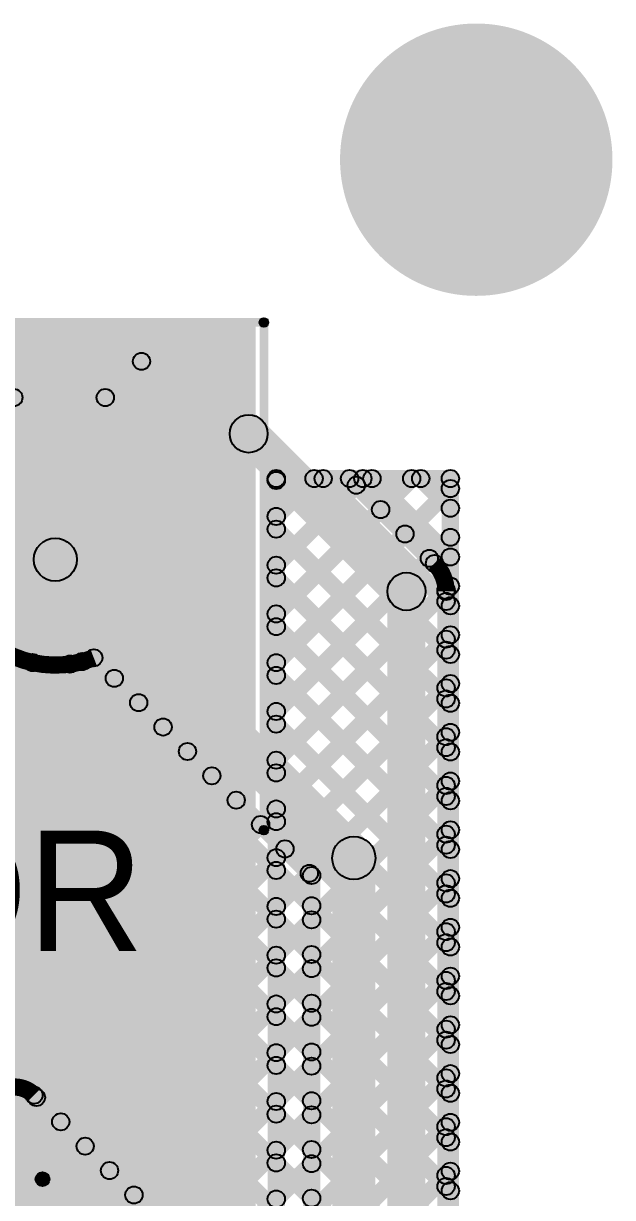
# Model space of a CAD drawing. Header units: millimetres. Extents: x -0.08 to 3.07, y -0.08 to 2.73.
# Drawn here: x 2.59 to 2.932, y 2.047 to 2.728 of the extents above; entities that cross this region are included whole.
import ezdxf

# ---------------------------------------------------------------- set-up
doc = ezdxf.new("R2010")
doc.units = ezdxf.units.MM
doc.header["$MEASUREMENT"] = 0
for name, color, linetype in [('BottomLayer', 5, 'Continuous'), ('BottomSolder', 6, 'Continuous'), ('PadHoleLayer', 156, 'Continuous'), ('TopLayer', 1, 'Continuous'), ('TopOverlay', 2, 'Continuous'), ('TopSolder', 216, 'Continuous')]:
    doc.layers.add(name, color=color, linetype=linetype)

# ---------------------------------------------------------------- blocks, each defined once
blk = doc.blocks.new('WJ301V_5_0_2P_7')
at = {"layer": 'BottomLayer'}
h = blk.add_hatch(color=5, dxfattribs=at)
edge = h.paths.add_edge_path()
edge.add_arc((-0.19685, 0), 0.04921, 0, 360)
h = blk.add_hatch(color=5, dxfattribs=at)
edge = h.paths.add_edge_path()
edge.add_arc((0, 0), 0.04921, 0, 360)
at = {"layer": 'BottomSolder'}
h = blk.add_hatch(color=6, dxfattribs=at)
edge = h.paths.add_edge_path()
edge.add_arc((-0.19685, 0), 0.05321, 0, 360)
h = blk.add_hatch(color=6, dxfattribs=at)
edge = h.paths.add_edge_path()
edge.add_arc((0, 0), 0.05321, 0, 360)
at = {"layer": 'PadHoleLayer'}
h = blk.add_hatch(color=156, dxfattribs=at)
edge = h.paths.add_edge_path()
edge.add_arc((-0.19685, 0), 0.02559, 0, 360)
h = blk.add_hatch(color=156, dxfattribs=at)
edge = h.paths.add_edge_path()
edge.add_arc((0, 0), 0.02559, 0, 360)
at = {"layer": 'TopLayer'}
h = blk.add_hatch(color=1, dxfattribs=at)
edge = h.paths.add_edge_path()
edge.add_arc((-0.19685, 0), 0.04921, 0, 360)
h = blk.add_hatch(color=1, dxfattribs=at)
edge = h.paths.add_edge_path()
edge.add_arc((0, 0), 0.04921, 0, 360)
at = {"layer": 'TopOverlay'}
h = blk.add_hatch(color=2, dxfattribs=at)
edge = h.paths.add_edge_path()
edge.add_arc((-0.31789, 0.157), 0.0025, 0, 360)
h = blk.add_hatch(color=2, dxfattribs=at)
edge = h.paths.add_edge_path()
edge.add_arc((-0.31789, 0.157), 0.0025, 0, 360)
for points in [[(-0.32039, 0.157), (-0.31539, 0.157), (-0.31539, -0.13762), (-0.32039, -0.13762)], [(0.09843, 0.1595), (0.09843, 0.1545), (-0.31789, 0.1545), (-0.31789, 0.1595)], [(0.09593, 0.157), (0.10093, 0.157), (0.10093, -0.13762), (0.09593, -0.13762)], [(-0.22939, -0.09046), (-0.22231, -0.09754), (-0.24331, -0.11854), (-0.25039, -0.11146)], [(-0.17285, -0.089), (-0.17285, -0.099), (-0.22585, -0.099), (-0.22585, -0.089)], [(-0.14831, -0.11146), (-0.15539, -0.11854), (-0.17639, -0.09754), (-0.16931, -0.09046)], [(-0.03254, -0.09046), (-0.02546, -0.09754), (-0.04646, -0.11854), (-0.05354, -0.11146)], [(0.024, -0.089), (0.024, -0.099), (-0.029, -0.099), (-0.029, -0.089)], [(0.04854, -0.11146), (0.04146, -0.11854), (0.02046, -0.09754), (0.02754, -0.09046)], [(0.09843, -0.13512), (0.09843, -0.14012), (-0.31789, -0.14012), (-0.31789, -0.13512)]]:
    blk.add_hatch(color=2, dxfattribs=at).paths.add_polyline_path(points)
h = blk.add_hatch(color=2, dxfattribs=at)
edge = h.paths.add_edge_path()
edge.add_arc((0.09843, 0.157), 0.0025, 0, 360)
h = blk.add_hatch(color=2, dxfattribs=at)
edge = h.paths.add_edge_path()
edge.add_arc((0.09843, 0.157), 0.0025, 0, 360)
h = blk.add_hatch(color=2, dxfattribs=at)
edge = h.paths.add_edge_path()
edge.add_arc((-0.22585, -0.094), 0.005, 0, 360)
h = blk.add_hatch(color=2, dxfattribs=at)
edge = h.paths.add_edge_path()
edge.add_arc((-0.22585, -0.094), 0.005, 0, 360)
h = blk.add_hatch(color=2, dxfattribs=at)
edge = h.paths.add_edge_path()
edge.add_arc((-0.17285, -0.094), 0.005, 0, 360)
h = blk.add_hatch(color=2, dxfattribs=at)
edge = h.paths.add_edge_path()
edge.add_arc((-0.17285, -0.094), 0.005, 0, 360)
h = blk.add_hatch(color=2, dxfattribs=at)
edge = h.paths.add_edge_path()
edge.add_arc((-0.029, -0.094), 0.005, 0, 360)
h = blk.add_hatch(color=2, dxfattribs=at)
edge = h.paths.add_edge_path()
edge.add_arc((-0.029, -0.094), 0.005, 0, 360)
h = blk.add_hatch(color=2, dxfattribs=at)
edge = h.paths.add_edge_path()
edge.add_arc((0.024, -0.094), 0.005, 0, 360)
h = blk.add_hatch(color=2, dxfattribs=at)
edge = h.paths.add_edge_path()
edge.add_arc((0.024, -0.094), 0.005, 0, 360)
h = blk.add_hatch(color=2, dxfattribs=at)
edge = h.paths.add_edge_path()
edge.add_arc((-0.24685, -0.115), 0.005, 0, 360)
h = blk.add_hatch(color=2, dxfattribs=at)
edge = h.paths.add_edge_path()
edge.add_arc((-0.15185, -0.115), 0.005, 0, 360)
h = blk.add_hatch(color=2, dxfattribs=at)
edge = h.paths.add_edge_path()
edge.add_arc((-0.05, -0.115), 0.005, 0, 360)
h = blk.add_hatch(color=2, dxfattribs=at)
edge = h.paths.add_edge_path()
edge.add_arc((0.045, -0.115), 0.005, 0, 360)
h = blk.add_hatch(color=2, dxfattribs=at)
edge = h.paths.add_edge_path()
edge.add_arc((-0.31789, -0.13762), 0.0025, 0, 360)
h = blk.add_hatch(color=2, dxfattribs=at)
edge = h.paths.add_edge_path()
edge.add_arc((-0.31789, -0.13762), 0.0025, 0, 360)
h = blk.add_hatch(color=2, dxfattribs=at)
edge = h.paths.add_edge_path()
edge.add_arc((0.09843, -0.13762), 0.0025, 0, 360)
h = blk.add_hatch(color=2, dxfattribs=at)
edge = h.paths.add_edge_path()
edge.add_arc((0.09843, -0.13762), 0.0025, 0, 360)
at = {"layer": 'TopSolder'}
h = blk.add_hatch(color=216, dxfattribs=at)
edge = h.paths.add_edge_path()
edge.add_arc((-0.19685, 0), 0.05321, 0, 360)
h = blk.add_hatch(color=216, dxfattribs=at)
edge = h.paths.add_edge_path()
edge.add_arc((0, 0), 0.05321, 0, 360)
at = {"layer": 'TopOverlay'}
for centre, radius in [((-0.31789, 0.157), 0.0025), ((-0.31789, 0.157), 0.0025), ((0.09843, 0.157), 0.0025), ((0.09843, 0.157), 0.0025), ((-0.22585, -0.094), 0.005), ((-0.22585, -0.094), 0.005), ((-0.17285, -0.094), 0.005), ((-0.17285, -0.094), 0.005), ((-0.029, -0.094), 0.005), ((-0.029, -0.094), 0.005), ((0.024, -0.094), 0.005), ((0.024, -0.094), 0.005), ((-0.24685, -0.115), 0.005), ((-0.15185, -0.115), 0.005), ((-0.05, -0.115), 0.005), ((0.045, -0.115), 0.005), ((-0.31789, -0.13762), 0.0025), ((-0.31789, -0.13762), 0.0025), ((0.09843, -0.13762), 0.0025), ((0.09843, -0.13762), 0.0025)]:
    blk.add_circle(centre, radius, dxfattribs=at)

msp = doc.modelspace()

# ---------------------------------------------------------------- hatches: boundary and pattern name
at = {"layer": 'BottomLayer'}
h = msp.add_hatch(color=5, dxfattribs=at)
edge = h.paths.add_edge_path()
edge.add_arc((2.853, 2.649), 0.075, 0, 360)
for points in [[(2.485, 2.479), (2.485, 2.501), (2.721, 2.501), (2.721, 2.479)], [(2.71322, 2.48222), (2.72878, 2.49778), (2.82028, 2.40628), (2.80472, 2.39072)], [(2.25157, 2.46046), (2.25864, 2.46754), (2.72212, 2.00405), (2.71505, 1.99698)], [(2.77599, 2.46046), (2.78306, 2.46754), (2.8323, 2.4183), (2.82523, 2.41123)], [(2.77953, 2.459), (2.77953, 2.469), (2.838, 2.469), (2.838, 2.459)], [(2.78692, 2.45661), (2.77985, 2.46368), (2.78371, 2.46754), (2.79078, 2.46046)], [(2.78897, 2.46046), (2.79604, 2.46754), (2.84154, 2.42204), (2.83446, 2.41497)], [(2.80106, 2.44246), (2.79399, 2.44953), (2.81199, 2.46754), (2.81906, 2.46046)], [(2.81726, 2.46046), (2.82433, 2.46754), (2.84154, 2.45033), (2.83446, 2.44326)], [(2.81521, 2.42832), (2.80813, 2.43539), (2.83446, 2.46172), (2.84154, 2.45465)], [(2.843, 0.786), (2.833, 0.786), (2.833, 2.464), (2.843, 2.464)], [(2.46878, 2.44125), (2.47585, 2.44832), (2.76104, 2.16313), (2.75396, 2.15606)], [(2.82935, 2.41418), (2.82228, 2.42125), (2.83446, 2.43344), (2.84154, 2.42637)], [(2.60001, 2.40816), (2.61769, 2.42584), (2.79084, 2.25269), (2.77316, 2.23501)], [(2.46966, 2.41208), (2.47673, 2.41915), (2.76104, 2.13485), (2.75396, 2.12778)], [(2.83903, 2.39557), (2.83196, 2.40265), (2.83446, 2.40515), (2.84154, 2.39808)], [(2.8235, 1.0255), (2.8015, 1.0255), (2.8015, 2.3985), (2.8235, 2.3985)], [(2.8405, 1.0255), (2.8305, 1.0255), (2.8305, 2.3985), (2.8405, 2.3985)], [(2.46454, 2.38892), (2.47161, 2.39599), (2.76104, 2.10656), (2.75396, 2.09949)], [(2.83196, 2.38919), (2.83904, 2.39626), (2.84154, 2.39376), (2.83446, 2.38669)], [(2.45334, 2.37183), (2.46041, 2.3789), (2.76104, 2.07828), (2.75396, 2.07121)], [(2.83904, 2.3673), (2.83196, 2.37437), (2.83446, 2.37687), (2.84154, 2.3698)], [(2.3821, 2.35822), (2.38917, 2.36529), (2.76104, 1.99343), (2.75396, 1.98635)], [(2.43738, 2.35951), (2.44445, 2.36658), (2.76104, 2.04999), (2.75396, 2.04292)], [(2.58104, 2.35727), (2.58811, 2.36434), (2.76104, 2.19142), (2.75396, 2.18434)], [(2.62766, 2.35647), (2.63473, 2.36355), (2.76104, 2.23724), (2.75396, 2.23017)], [(2.83196, 2.3609), (2.83904, 2.36797), (2.84154, 2.36547), (2.83446, 2.3584)], [(2.35293, 2.10746), (2.34586, 2.11454), (2.59209, 2.36077), (2.59916, 2.3537)], [(2.38121, 2.10746), (2.37414, 2.11454), (2.62096, 2.36136), (2.62803, 2.35429)], [(2.4159, 2.3527), (2.42297, 2.35978), (2.76104, 2.02171), (2.75396, 2.01464)], [(2.61376, 2.35284), (2.62083, 2.35991), (2.76104, 2.2197), (2.75396, 2.21263)], [(2.4095, 2.10746), (2.40242, 2.11454), (2.63955, 2.35166), (2.64662, 2.34459)], [(2.83904, 2.33901), (2.83196, 2.34609), (2.83446, 2.34859), (2.84154, 2.34151)], [(2.43778, 2.10746), (2.43071, 2.11454), (2.65369, 2.33751), (2.66076, 2.33044)], [(2.83196, 2.33262), (2.83904, 2.33969), (2.84154, 2.33719), (2.83446, 2.33012)], [(2.46606, 2.10746), (2.45899, 2.11454), (2.66783, 2.32337), (2.6749, 2.3163)], [(2.83904, 2.31073), (2.83196, 2.3178), (2.83446, 2.3203), (2.84154, 2.31323)], [(2.49435, 2.10746), (2.48728, 2.11454), (2.68197, 2.30923), (2.68904, 2.30216)], [(2.83196, 2.30433), (2.83904, 2.31141), (2.84154, 2.30891), (2.83446, 2.30183)], [(2.52263, 2.10746), (2.51556, 2.11454), (2.69611, 2.29509), (2.70319, 2.28802)], [(2.83904, 2.28245), (2.83196, 2.28952), (2.83446, 2.29202), (2.84154, 2.28495)], [(2.83196, 2.27605), (2.83904, 2.28312), (2.84154, 2.28062), (2.83446, 2.27355)], [(2.55092, 2.10746), (2.54385, 2.11454), (2.71026, 2.28095), (2.71733, 2.27387)], [(2.5792, 2.10746), (2.57213, 2.11454), (2.7244, 2.2668), (2.73147, 2.25973)], [(2.83904, 2.25416), (2.83196, 2.26123), (2.83446, 2.26373), (2.84154, 2.25666)], [(2.83196, 2.24777), (2.83904, 2.25484), (2.84154, 2.25234), (2.83446, 2.24527)], [(2.60143, 2.10141), (2.59436, 2.10848), (2.73854, 2.25266), (2.74561, 2.24559)], [(2.7945, 1.03813), (2.7695, 1.03813), (2.7695, 2.24385), (2.7945, 2.24385)], [(2.61557, 2.08727), (2.6085, 2.09434), (2.75268, 2.23852), (2.75975, 2.23145)], [(2.83904, 2.22588), (2.83196, 2.23295), (2.83446, 2.23545), (2.84154, 2.22838)], [(2.7625, 1.04828), (2.7525, 1.04828), (2.7525, 2.2337), (2.7625, 2.2337)], [(2.83196, 2.21948), (2.83904, 2.22655), (2.84154, 2.22405), (2.83446, 2.21698)], [(2.62972, 2.07313), (2.62264, 2.0802), (2.75396, 2.21152), (2.76104, 2.20445)], [(2.83904, 2.19759), (2.83196, 2.20466), (2.83446, 2.20716), (2.84154, 2.20009)], [(2.83196, 2.1912), (2.83904, 2.19827), (2.84154, 2.19577), (2.83446, 2.1887)], [(2.64386, 2.05898), (2.63679, 2.06605), (2.75396, 2.18323), (2.76104, 2.17616)], [(2.83904, 2.16931), (2.83196, 2.17638), (2.83446, 2.17888), (2.84154, 2.17181)], [(2.83196, 2.16291), (2.83904, 2.16998), (2.84154, 2.16748), (2.83446, 2.16041)], [(2.658, 2.04484), (2.65093, 2.05191), (2.75396, 2.15495), (2.76104, 2.14788)], [(2.83904, 2.14102), (2.83196, 2.1481), (2.83446, 2.1506), (2.84154, 2.14352)], [(2.83196, 2.13463), (2.83904, 2.1417), (2.84154, 2.1392), (2.83446, 2.13213)], [(2.67214, 2.0307), (2.66507, 2.03777), (2.75396, 2.12666), (2.76104, 2.11959)], [(2.83904, 2.11274), (2.83196, 2.11981), (2.83446, 2.12231), (2.84154, 2.11524)], [(2.83196, 2.10634), (2.83904, 2.11342), (2.84154, 2.11092), (2.83446, 2.10384)], [(2.59301, 2.10276), (2.60008, 2.10984), (2.69784, 2.01208), (2.69076, 2.00501)], [(2.68628, 2.01656), (2.67921, 2.02363), (2.75396, 2.09838), (2.76104, 2.09131)], [(2.58238, 2.09217), (2.58804, 2.09783), (2.68583, 2.00004), (2.68017, 1.99438)], [(2.83904, 2.08446), (2.83196, 2.09153), (2.83446, 2.09403), (2.84154, 2.08696)], [(2.83196, 2.07806), (2.83904, 2.08513), (2.84154, 2.08263), (2.83446, 2.07556)], [(2.70013, 2.00212), (2.69306, 2.00919), (2.75396, 2.0701), (2.76104, 2.06302)], [(2.83904, 2.05617), (2.83196, 2.06324), (2.83446, 2.06574), (2.84154, 2.05867)], [(1.73752, 2.05352), (1.73752, 2.06152), (2.60148, 2.06152), (2.60148, 2.05352)], [(2.59866, 2.05469), (2.60431, 2.06034), (2.64983, 2.01483), (2.64417, 2.00917)], [(2.83196, 2.04978), (2.83904, 2.05685), (2.84154, 2.05435), (2.83446, 2.04728)]]:
    msp.add_hatch(color=5, dxfattribs=at).paths.add_polyline_path(points)
h = msp.add_hatch(color=5, dxfattribs=at)
edge = h.paths.add_edge_path()
edge.add_arc((2.721, 2.49), 0.011, 0, 360)
h = msp.add_hatch(color=5, dxfattribs=at)
edge = h.paths.add_edge_path()
edge.add_arc((2.721, 2.49), 0.011, 0, 360)
h = msp.add_hatch(color=5, dxfattribs=at)
edge = h.paths.add_edge_path()
edge.add_arc((2.77953, 2.464), 0.005, 0, 360)
h = msp.add_hatch(color=5, dxfattribs=at)
edge = h.paths.add_edge_path()
edge.add_arc((2.77953, 2.464), 0.005, 0, 360)
h = msp.add_hatch(color=5, dxfattribs=at)
edge = h.paths.add_edge_path()
edge.add_arc((2.78724, 2.464), 0.005, 0, 360)
h = msp.add_hatch(color=5, dxfattribs=at)
edge = h.paths.add_edge_path()
edge.add_arc((2.79251, 2.464), 0.005, 0, 360)
h = msp.add_hatch(color=5, dxfattribs=at)
edge = h.paths.add_edge_path()
edge.add_arc((2.81553, 2.464), 0.005, 0, 360)
h = msp.add_hatch(color=5, dxfattribs=at)
edge = h.paths.add_edge_path()
edge.add_arc((2.82079, 2.464), 0.005, 0, 360)
h = msp.add_hatch(color=5, dxfattribs=at)
edge = h.paths.add_edge_path()
edge.add_arc((2.838, 2.464), 0.005, 0, 360)
h = msp.add_hatch(color=5, dxfattribs=at)
edge = h.paths.add_edge_path()
edge.add_arc((2.838, 2.464), 0.005, 0, 360)
h = msp.add_hatch(color=5, dxfattribs=at)
edge = h.paths.add_edge_path()
edge.add_arc((2.78339, 2.46014), 0.005, 0, 360)
h = msp.add_hatch(color=5, dxfattribs=at)
edge = h.paths.add_edge_path()
edge.add_arc((2.838, 2.45819), 0.005, 0, 360)
h = msp.add_hatch(color=5, dxfattribs=at)
edge = h.paths.add_edge_path()
edge.add_arc((2.79753, 2.446), 0.005, 0, 360)
h = msp.add_hatch(color=5, dxfattribs=at)
edge = h.paths.add_edge_path()
edge.add_arc((2.838, 2.44679), 0.005, 0, 360)
h = msp.add_hatch(color=5, dxfattribs=at)
edge = h.paths.add_edge_path()
edge.add_arc((2.81167, 2.43186), 0.005, 0, 360)
h = msp.add_hatch(color=5, dxfattribs=at)
edge = h.paths.add_edge_path()
edge.add_arc((2.838, 2.4299), 0.005, 0, 360)
h = msp.add_hatch(color=5, dxfattribs=at)
edge = h.paths.add_edge_path()
edge.add_arc((2.60885, 2.417), 0.0125, 0, 360)
h = msp.add_hatch(color=5, dxfattribs=at)
edge = h.paths.add_edge_path()
edge.add_arc((2.82581, 2.41771), 0.005, 0, 360)
h = msp.add_hatch(color=5, dxfattribs=at)
edge = h.paths.add_edge_path()
edge.add_arc((2.82876, 2.41476), 0.005, 0, 360)
h = msp.add_hatch(color=5, dxfattribs=at)
edge = h.paths.add_edge_path()
edge.add_arc((2.82876, 2.41476), 0.005, 0, 360)
h = msp.add_hatch(color=5, dxfattribs=at)
edge = h.paths.add_edge_path()
edge.add_arc((2.82876, 2.41476), 0.005, 0, 360)
h = msp.add_hatch(color=5, dxfattribs=at)
edge = h.paths.add_edge_path()
edge.add_arc((2.838, 2.41851), 0.005, 0, 360)
h = msp.add_hatch(color=5, dxfattribs=at)
edge = h.paths.add_edge_path()
edge.add_arc((2.8125, 2.3985), 0.011, 0, 360)
h = msp.add_hatch(color=5, dxfattribs=at)
edge = h.paths.add_edge_path()
edge.add_arc((2.8125, 2.3985), 0.011, 0, 360)
h = msp.add_hatch(color=5, dxfattribs=at)
edge = h.paths.add_edge_path()
edge.add_arc((2.838, 2.40162), 0.005, 0, 360)
h = msp.add_hatch(color=5, dxfattribs=at)
edge = h.paths.add_edge_path()
edge.add_arc((2.83549, 2.39911), 0.005, 0, 360)
h = msp.add_hatch(color=5, dxfattribs=at)
edge = h.paths.add_edge_path()
edge.add_arc((2.8355, 2.3985), 0.005, 0, 360)
h = msp.add_hatch(color=5, dxfattribs=at)
edge = h.paths.add_edge_path()
edge.add_arc((2.8355, 2.3985), 0.005, 0, 360)
h = msp.add_hatch(color=5, dxfattribs=at)
edge = h.paths.add_edge_path()
edge.add_arc((2.8355, 2.3985), 0.005, 0, 360)
h = msp.add_hatch(color=5, dxfattribs=at)
edge = h.paths.add_edge_path()
edge.add_arc((2.8355, 2.39272), 0.005, 0, 360)
h = msp.add_hatch(color=5, dxfattribs=at)
edge = h.paths.add_edge_path()
edge.add_arc((2.838, 2.39022), 0.005, 0, 360)
h = msp.add_hatch(color=5, dxfattribs=at)
edge = h.paths.add_edge_path()
edge.add_arc((2.838, 2.37333), 0.005, 0, 360)
h = msp.add_hatch(color=5, dxfattribs=at)
edge = h.paths.add_edge_path()
edge.add_arc((2.8355, 2.37083), 0.005, 0, 360)
h = msp.add_hatch(color=5, dxfattribs=at)
edge = h.paths.add_edge_path()
edge.add_arc((2.63119, 2.36001), 0.005, 0, 360)
h = msp.add_hatch(color=5, dxfattribs=at)
edge = h.paths.add_edge_path()
edge.add_arc((2.63119, 2.36001), 0.005, 0, 360)
h = msp.add_hatch(color=5, dxfattribs=at)
edge = h.paths.add_edge_path()
edge.add_arc((2.8355, 2.36444), 0.005, 0, 360)
h = msp.add_hatch(color=5, dxfattribs=at)
edge = h.paths.add_edge_path()
edge.add_arc((2.838, 2.36194), 0.005, 0, 360)
h = msp.add_hatch(color=5, dxfattribs=at)
edge = h.paths.add_edge_path()
edge.add_arc((2.59562, 2.35723), 0.005, 0, 360)
h = msp.add_hatch(color=5, dxfattribs=at)
edge = h.paths.add_edge_path()
edge.add_arc((2.61729, 2.35637), 0.005, 0, 360)
h = msp.add_hatch(color=5, dxfattribs=at)
edge = h.paths.add_edge_path()
edge.add_arc((2.6245, 2.35782), 0.005, 0, 360)
h = msp.add_hatch(color=5, dxfattribs=at)
edge = h.paths.add_edge_path()
edge.add_arc((2.64308, 2.34812), 0.005, 0, 360)
h = msp.add_hatch(color=5, dxfattribs=at)
edge = h.paths.add_edge_path()
edge.add_arc((2.838, 2.34505), 0.005, 0, 360)
h = msp.add_hatch(color=5, dxfattribs=at)
edge = h.paths.add_edge_path()
edge.add_arc((2.8355, 2.34255), 0.005, 0, 360)
h = msp.add_hatch(color=5, dxfattribs=at)
edge = h.paths.add_edge_path()
edge.add_arc((2.65722, 2.33398), 0.005, 0, 360)
h = msp.add_hatch(color=5, dxfattribs=at)
edge = h.paths.add_edge_path()
edge.add_arc((2.8355, 2.33615), 0.005, 0, 360)
h = msp.add_hatch(color=5, dxfattribs=at)
edge = h.paths.add_edge_path()
edge.add_arc((2.838, 2.33365), 0.005, 0, 360)
h = msp.add_hatch(color=5, dxfattribs=at)
edge = h.paths.add_edge_path()
edge.add_arc((2.67137, 2.31984), 0.005, 0, 360)
h = msp.add_hatch(color=5, dxfattribs=at)
edge = h.paths.add_edge_path()
edge.add_arc((2.8355, 2.31427), 0.005, 0, 360)
h = msp.add_hatch(color=5, dxfattribs=at)
edge = h.paths.add_edge_path()
edge.add_arc((2.838, 2.31677), 0.005, 0, 360)
h = msp.add_hatch(color=5, dxfattribs=at)
edge = h.paths.add_edge_path()
edge.add_arc((2.68551, 2.30569), 0.005, 0, 360)
h = msp.add_hatch(color=5, dxfattribs=at)
edge = h.paths.add_edge_path()
edge.add_arc((2.8355, 2.30787), 0.005, 0, 360)
h = msp.add_hatch(color=5, dxfattribs=at)
edge = h.paths.add_edge_path()
edge.add_arc((2.838, 2.30537), 0.005, 0, 360)
h = msp.add_hatch(color=5, dxfattribs=at)
edge = h.paths.add_edge_path()
edge.add_arc((2.69965, 2.29155), 0.005, 0, 360)
h = msp.add_hatch(color=5, dxfattribs=at)
edge = h.paths.add_edge_path()
edge.add_arc((2.8355, 2.28598), 0.005, 0, 360)
h = msp.add_hatch(color=5, dxfattribs=at)
edge = h.paths.add_edge_path()
edge.add_arc((2.838, 2.28848), 0.005, 0, 360)
h = msp.add_hatch(color=5, dxfattribs=at)
edge = h.paths.add_edge_path()
edge.add_arc((2.71379, 2.27741), 0.005, 0, 360)
h = msp.add_hatch(color=5, dxfattribs=at)
edge = h.paths.add_edge_path()
edge.add_arc((2.8355, 2.27959), 0.005, 0, 360)
h = msp.add_hatch(color=5, dxfattribs=at)
edge = h.paths.add_edge_path()
edge.add_arc((2.838, 2.27709), 0.005, 0, 360)
h = msp.add_hatch(color=5, dxfattribs=at)
edge = h.paths.add_edge_path()
edge.add_arc((2.72793, 2.26327), 0.005, 0, 360)
h = msp.add_hatch(color=5, dxfattribs=at)
edge = h.paths.add_edge_path()
edge.add_arc((2.8355, 2.2577), 0.005, 0, 360)
h = msp.add_hatch(color=5, dxfattribs=at)
edge = h.paths.add_edge_path()
edge.add_arc((2.838, 2.2602), 0.005, 0, 360)
h = msp.add_hatch(color=5, dxfattribs=at)
edge = h.paths.add_edge_path()
edge.add_arc((2.782, 2.24385), 0.0125, 0, 360)
h = msp.add_hatch(color=5, dxfattribs=at)
edge = h.paths.add_edge_path()
edge.add_arc((2.782, 2.24385), 0.0125, 0, 360)
h = msp.add_hatch(color=5, dxfattribs=at)
edge = h.paths.add_edge_path()
edge.add_arc((2.8355, 2.2513), 0.005, 0, 360)
h = msp.add_hatch(color=5, dxfattribs=at)
edge = h.paths.add_edge_path()
edge.add_arc((2.74208, 2.24913), 0.005, 0, 360)
h = msp.add_hatch(color=5, dxfattribs=at)
edge = h.paths.add_edge_path()
edge.add_arc((2.838, 2.2488), 0.005, 0, 360)
h = msp.add_hatch(color=5, dxfattribs=at)
edge = h.paths.add_edge_path()
edge.add_arc((2.75622, 2.23498), 0.005, 0, 360)
h = msp.add_hatch(color=5, dxfattribs=at)
edge = h.paths.add_edge_path()
edge.add_arc((2.7575, 2.2337), 0.005, 0, 360)
h = msp.add_hatch(color=5, dxfattribs=at)
edge = h.paths.add_edge_path()
edge.add_arc((2.7575, 2.2337), 0.005, 0, 360)
h = msp.add_hatch(color=5, dxfattribs=at)
edge = h.paths.add_edge_path()
edge.add_arc((2.8355, 2.22941), 0.005, 0, 360)
h = msp.add_hatch(color=5, dxfattribs=at)
edge = h.paths.add_edge_path()
edge.add_arc((2.838, 2.23191), 0.005, 0, 360)
h = msp.add_hatch(color=5, dxfattribs=at)
edge = h.paths.add_edge_path()
edge.add_arc((2.8355, 2.22302), 0.005, 0, 360)
h = msp.add_hatch(color=5, dxfattribs=at)
edge = h.paths.add_edge_path()
edge.add_arc((2.7575, 2.21616), 0.005, 0, 360)
h = msp.add_hatch(color=5, dxfattribs=at)
edge = h.paths.add_edge_path()
edge.add_arc((2.838, 2.22052), 0.005, 0, 360)
h = msp.add_hatch(color=5, dxfattribs=at)
edge = h.paths.add_edge_path()
edge.add_arc((2.7575, 2.20798), 0.005, 0, 360)
h = msp.add_hatch(color=5, dxfattribs=at)
edge = h.paths.add_edge_path()
edge.add_arc((2.838, 2.20363), 0.005, 0, 360)
h = msp.add_hatch(color=5, dxfattribs=at)
edge = h.paths.add_edge_path()
edge.add_arc((2.8355, 2.20113), 0.005, 0, 360)
h = msp.add_hatch(color=5, dxfattribs=at)
edge = h.paths.add_edge_path()
edge.add_arc((2.8355, 2.19473), 0.005, 0, 360)
h = msp.add_hatch(color=5, dxfattribs=at)
edge = h.paths.add_edge_path()
edge.add_arc((2.838, 2.19223), 0.005, 0, 360)
h = msp.add_hatch(color=5, dxfattribs=at)
edge = h.paths.add_edge_path()
edge.add_arc((2.7575, 2.18788), 0.005, 0, 360)
h = msp.add_hatch(color=5, dxfattribs=at)
edge = h.paths.add_edge_path()
edge.add_arc((2.7575, 2.1797), 0.005, 0, 360)
h = msp.add_hatch(color=5, dxfattribs=at)
edge = h.paths.add_edge_path()
edge.add_arc((2.838, 2.17534), 0.005, 0, 360)
h = msp.add_hatch(color=5, dxfattribs=at)
edge = h.paths.add_edge_path()
edge.add_arc((2.8355, 2.17284), 0.005, 0, 360)
h = msp.add_hatch(color=5, dxfattribs=at)
edge = h.paths.add_edge_path()
edge.add_arc((2.8355, 2.16645), 0.005, 0, 360)
h = msp.add_hatch(color=5, dxfattribs=at)
edge = h.paths.add_edge_path()
edge.add_arc((2.838, 2.16395), 0.005, 0, 360)
h = msp.add_hatch(color=5, dxfattribs=at)
edge = h.paths.add_edge_path()
edge.add_arc((2.7575, 2.1596), 0.005, 0, 360)
h = msp.add_hatch(color=5, dxfattribs=at)
edge = h.paths.add_edge_path()
edge.add_arc((2.7575, 2.15141), 0.005, 0, 360)
h = msp.add_hatch(color=5, dxfattribs=at)
edge = h.paths.add_edge_path()
edge.add_arc((2.8355, 2.14456), 0.005, 0, 360)
h = msp.add_hatch(color=5, dxfattribs=at)
edge = h.paths.add_edge_path()
edge.add_arc((2.838, 2.14706), 0.005, 0, 360)
h = msp.add_hatch(color=5, dxfattribs=at)
edge = h.paths.add_edge_path()
edge.add_arc((2.8355, 2.13816), 0.005, 0, 360)
h = msp.add_hatch(color=5, dxfattribs=at)
edge = h.paths.add_edge_path()
edge.add_arc((2.838, 2.13566), 0.005, 0, 360)
h = msp.add_hatch(color=5, dxfattribs=at)
edge = h.paths.add_edge_path()
edge.add_arc((2.7575, 2.13131), 0.005, 0, 360)
h = msp.add_hatch(color=5, dxfattribs=at)
edge = h.paths.add_edge_path()
edge.add_arc((2.7575, 2.12313), 0.005, 0, 360)
h = msp.add_hatch(color=5, dxfattribs=at)
edge = h.paths.add_edge_path()
edge.add_arc((2.8355, 2.11628), 0.005, 0, 360)
h = msp.add_hatch(color=5, dxfattribs=at)
edge = h.paths.add_edge_path()
edge.add_arc((2.838, 2.11878), 0.005, 0, 360)
h = msp.add_hatch(color=5, dxfattribs=at)
edge = h.paths.add_edge_path()
edge.add_arc((2.8355, 2.10988), 0.005, 0, 360)
h = msp.add_hatch(color=5, dxfattribs=at)
edge = h.paths.add_edge_path()
edge.add_arc((2.838, 2.10738), 0.005, 0, 360)
h = msp.add_hatch(color=5, dxfattribs=at)
edge = h.paths.add_edge_path()
edge.add_arc((2.59653, 2.10631), 0.005, 0, 360)
h = msp.add_hatch(color=5, dxfattribs=at)
edge = h.paths.add_edge_path()
edge.add_arc((2.59654, 2.1063), 0.005, 0, 360)
h = msp.add_hatch(color=5, dxfattribs=at)
edge = h.paths.add_edge_path()
edge.add_arc((2.59654, 2.1063), 0.005, 0, 360)
h = msp.add_hatch(color=5, dxfattribs=at)
edge = h.paths.add_edge_path()
edge.add_arc((2.5979, 2.10495), 0.005, 0, 360)
h = msp.add_hatch(color=5, dxfattribs=at)
edge = h.paths.add_edge_path()
edge.add_arc((2.7575, 2.10303), 0.005, 0, 360)
h = msp.add_hatch(color=5, dxfattribs=at)
edge = h.paths.add_edge_path()
edge.add_arc((2.7575, 2.09484), 0.005, 0, 360)
h = msp.add_hatch(color=5, dxfattribs=at)
edge = h.paths.add_edge_path()
edge.add_arc((2.61204, 2.0908), 0.005, 0, 360)
h = msp.add_hatch(color=5, dxfattribs=at)
edge = h.paths.add_edge_path()
edge.add_arc((2.8355, 2.08799), 0.005, 0, 360)
h = msp.add_hatch(color=5, dxfattribs=at)
edge = h.paths.add_edge_path()
edge.add_arc((2.838, 2.09049), 0.005, 0, 360)
h = msp.add_hatch(color=5, dxfattribs=at)
edge = h.paths.add_edge_path()
edge.add_arc((2.8355, 2.0816), 0.005, 0, 360)
h = msp.add_hatch(color=5, dxfattribs=at)
edge = h.paths.add_edge_path()
edge.add_arc((2.62618, 2.07666), 0.005, 0, 360)
h = msp.add_hatch(color=5, dxfattribs=at)
edge = h.paths.add_edge_path()
edge.add_arc((2.7575, 2.07474), 0.005, 0, 360)
h = msp.add_hatch(color=5, dxfattribs=at)
edge = h.paths.add_edge_path()
edge.add_arc((2.838, 2.0791), 0.005, 0, 360)
h = msp.add_hatch(color=5, dxfattribs=at)
edge = h.paths.add_edge_path()
edge.add_arc((2.7575, 2.06656), 0.005, 0, 360)
h = msp.add_hatch(color=5, dxfattribs=at)
edge = h.paths.add_edge_path()
edge.add_arc((2.64032, 2.06252), 0.005, 0, 360)
h = msp.add_hatch(color=5, dxfattribs=at)
edge = h.paths.add_edge_path()
edge.add_arc((2.8355, 2.05971), 0.005, 0, 360)
h = msp.add_hatch(color=5, dxfattribs=at)
edge = h.paths.add_edge_path()
edge.add_arc((2.838, 2.06221), 0.005, 0, 360)
h = msp.add_hatch(color=5, dxfattribs=at)
edge = h.paths.add_edge_path()
edge.add_arc((2.60148, 2.05752), 0.004, 0, 360)
h = msp.add_hatch(color=5, dxfattribs=at)
edge = h.paths.add_edge_path()
edge.add_arc((2.60148, 2.05752), 0.004, 0, 360)
h = msp.add_hatch(color=5, dxfattribs=at)
edge = h.paths.add_edge_path()
edge.add_arc((2.8355, 2.05331), 0.005, 0, 360)
h = msp.add_hatch(color=5, dxfattribs=at)
edge = h.paths.add_edge_path()
edge.add_arc((2.65446, 2.04838), 0.005, 0, 360)
h = msp.add_hatch(color=5, dxfattribs=at)
edge = h.paths.add_edge_path()
edge.add_arc((2.7575, 2.04646), 0.005, 0, 360)
h = msp.add_hatch(color=5, dxfattribs=at)
edge = h.paths.add_edge_path()
edge.add_arc((2.838, 2.05081), 0.005, 0, 360)
at = {"layer": 'BottomSolder'}
h = msp.add_hatch(color=6, dxfattribs=at)
edge = h.paths.add_edge_path()
edge.add_arc((2.853, 2.649), 0.079, 0, 360)
at = {"layer": 'PadHoleLayer'}
msp.add_hatch(color=156, dxfattribs=at).paths.add_polyline_path([(2.823, 2.679), (2.883, 2.679), (2.883, 2.619), (2.823, 2.619)])
at = {"layer": 'TopLayer'}
h = msp.add_hatch(color=1, dxfattribs=at)
edge = h.paths.add_edge_path()
edge.add_arc((2.853, 2.649), 0.075, 0, 360)
for points in [[(2.513, 2.023), (2.725, 2.023), (2.725, 2.557), (2.513, 2.557)], [(2.74054, 2.41022), (2.73346, 2.41729), (2.78371, 2.46754), (2.79078, 2.46046)], [(2.74054, 2.4385), (2.73346, 2.44558), (2.75542, 2.46754), (2.7625, 2.46046)], [(2.74054, 2.38194), (2.73346, 2.38901), (2.81199, 2.46754), (2.81906, 2.46046)], [(2.73346, 2.4594), (2.74054, 2.46647), (2.84154, 2.36547), (2.83446, 2.3584)], [(2.737, 2.459), (2.737, 2.469), (2.838, 2.469), (2.838, 2.459)], [(2.76069, 2.46046), (2.76776, 2.46754), (2.84154, 2.39376), (2.83446, 2.38669)], [(2.78897, 2.46046), (2.79604, 2.46754), (2.84154, 2.42204), (2.83446, 2.41497)], [(2.81726, 2.46046), (2.82433, 2.46754), (2.84154, 2.45033), (2.83446, 2.44326)], [(2.742, 2.011), (2.732, 2.011), (2.732, 2.464), (2.742, 2.464)], [(2.74054, 2.35365), (2.73346, 2.36072), (2.83446, 2.46172), (2.84154, 2.45465)], [(2.843, 0.753), (2.833, 0.753), (2.833, 2.464), (2.843, 2.464)], [(2.73346, 2.43112), (2.74054, 2.43819), (2.84154, 2.33719), (2.83446, 2.33012)], [(2.74054, 2.32537), (2.73346, 2.33244), (2.83446, 2.43344), (2.84154, 2.42637)], [(2.73346, 2.40283), (2.74054, 2.40991), (2.84154, 2.30891), (2.83446, 2.30183)], [(2.74054, 2.29708), (2.73346, 2.30415), (2.83446, 2.40515), (2.84154, 2.39808)], [(2.73346, 2.37455), (2.74054, 2.38162), (2.84154, 2.28062), (2.83446, 2.27355)], [(2.74054, 2.2688), (2.73346, 2.27587), (2.83446, 2.37687), (2.84154, 2.3698)], [(2.73346, 2.34627), (2.74054, 2.35334), (2.84154, 2.25234), (2.83446, 2.24527)], [(2.74054, 2.24051), (2.73346, 2.24759), (2.83446, 2.34859), (2.84154, 2.34151)], [(2.73346, 2.31798), (2.74054, 2.32505), (2.84154, 2.22405), (2.83446, 2.21698)], [(2.74054, 2.21223), (2.73346, 2.2193), (2.83446, 2.3203), (2.84154, 2.31323)], [(2.73346, 2.2897), (2.74054, 2.29677), (2.84154, 2.19577), (2.83446, 2.1887)], [(2.74054, 2.18395), (2.73346, 2.19102), (2.83446, 2.29202), (2.84154, 2.28495)], [(2.73346, 2.26141), (2.74054, 2.26848), (2.84154, 2.16748), (2.83446, 2.16041)], [(2.74054, 2.15566), (2.73346, 2.16273), (2.83446, 2.26373), (2.84154, 2.25666)], [(2.73346, 2.23313), (2.74054, 2.2402), (2.84154, 2.1392), (2.83446, 2.13213)], [(2.74054, 2.12738), (2.73346, 2.13445), (2.83446, 2.23545), (2.84154, 2.22838)], [(2.73346, 2.20484), (2.74054, 2.21192), (2.84154, 2.11092), (2.83446, 2.10384)], [(2.74054, 2.09909), (2.73346, 2.10616), (2.83446, 2.20716), (2.84154, 2.20009)], [(2.73346, 2.17656), (2.74054, 2.18363), (2.84154, 2.08263), (2.83446, 2.07556)], [(2.74054, 2.07081), (2.73346, 2.07788), (2.83446, 2.17888), (2.84154, 2.17181)], [(2.73346, 2.14828), (2.74054, 2.15535), (2.84154, 2.05435), (2.83446, 2.04728)], [(2.74054, 2.04252), (2.73346, 2.0496), (2.83446, 2.1506), (2.84154, 2.14352)], [(2.73346, 2.11999), (2.74054, 2.12706), (2.84154, 2.02606), (2.83446, 2.01899)], [(2.74054, 2.01424), (2.73346, 2.02131), (2.83446, 2.12231), (2.84154, 2.11524)], [(2.73346, 2.09171), (2.74054, 2.09878), (2.84154, 1.99778), (2.83446, 1.99071)], [(2.75004, 1.99546), (2.74297, 2.00253), (2.83446, 2.09403), (2.84154, 2.08696)], [(2.73346, 2.06342), (2.74054, 2.07049), (2.84154, 1.96949), (2.83446, 1.96242)], [(2.75882, 1.97595), (2.75175, 1.98302), (2.83446, 2.06574), (2.84154, 2.05867)]]:
    msp.add_hatch(color=1, dxfattribs=at).paths.add_polyline_path(points)
h = msp.add_hatch(color=1, dxfattribs=at)
edge = h.paths.add_edge_path()
edge.add_arc((2.737, 2.464), 0.005, 0, 360)
h = msp.add_hatch(color=1, dxfattribs=at)
edge = h.paths.add_edge_path()
edge.add_arc((2.737, 2.464), 0.005, 0, 360)
h = msp.add_hatch(color=1, dxfattribs=at)
edge = h.paths.add_edge_path()
edge.add_arc((2.737, 2.46294), 0.005, 0, 360)
h = msp.add_hatch(color=1, dxfattribs=at)
edge = h.paths.add_edge_path()
edge.add_arc((2.75896, 2.464), 0.005, 0, 360)
h = msp.add_hatch(color=1, dxfattribs=at)
edge = h.paths.add_edge_path()
edge.add_arc((2.76422, 2.464), 0.005, 0, 360)
h = msp.add_hatch(color=1, dxfattribs=at)
edge = h.paths.add_edge_path()
edge.add_arc((2.78724, 2.464), 0.005, 0, 360)
h = msp.add_hatch(color=1, dxfattribs=at)
edge = h.paths.add_edge_path()
edge.add_arc((2.79251, 2.464), 0.005, 0, 360)
h = msp.add_hatch(color=1, dxfattribs=at)
edge = h.paths.add_edge_path()
edge.add_arc((2.81553, 2.464), 0.005, 0, 360)
h = msp.add_hatch(color=1, dxfattribs=at)
edge = h.paths.add_edge_path()
edge.add_arc((2.82079, 2.464), 0.005, 0, 360)
h = msp.add_hatch(color=1, dxfattribs=at)
edge = h.paths.add_edge_path()
edge.add_arc((2.838, 2.464), 0.005, 0, 360)
h = msp.add_hatch(color=1, dxfattribs=at)
edge = h.paths.add_edge_path()
edge.add_arc((2.838, 2.464), 0.005, 0, 360)
h = msp.add_hatch(color=1, dxfattribs=at)
edge = h.paths.add_edge_path()
edge.add_arc((2.838, 2.45819), 0.005, 0, 360)
h = msp.add_hatch(color=1, dxfattribs=at)
edge = h.paths.add_edge_path()
edge.add_arc((2.737, 2.44204), 0.005, 0, 360)
h = msp.add_hatch(color=1, dxfattribs=at)
edge = h.paths.add_edge_path()
edge.add_arc((2.838, 2.44679), 0.005, 0, 360)
h = msp.add_hatch(color=1, dxfattribs=at)
edge = h.paths.add_edge_path()
edge.add_arc((2.737, 2.43465), 0.005, 0, 360)
h = msp.add_hatch(color=1, dxfattribs=at)
edge = h.paths.add_edge_path()
edge.add_arc((2.838, 2.4299), 0.005, 0, 360)
h = msp.add_hatch(color=1, dxfattribs=at)
edge = h.paths.add_edge_path()
edge.add_arc((2.737, 2.41376), 0.005, 0, 360)
h = msp.add_hatch(color=1, dxfattribs=at)
edge = h.paths.add_edge_path()
edge.add_arc((2.838, 2.41851), 0.005, 0, 360)
h = msp.add_hatch(color=1, dxfattribs=at)
edge = h.paths.add_edge_path()
edge.add_arc((2.737, 2.40637), 0.005, 0, 360)
h = msp.add_hatch(color=1, dxfattribs=at)
edge = h.paths.add_edge_path()
edge.add_arc((2.838, 2.40162), 0.005, 0, 360)
h = msp.add_hatch(color=1, dxfattribs=at)
edge = h.paths.add_edge_path()
edge.add_arc((2.838, 2.39022), 0.005, 0, 360)
h = msp.add_hatch(color=1, dxfattribs=at)
edge = h.paths.add_edge_path()
edge.add_arc((2.737, 2.38547), 0.005, 0, 360)
h = msp.add_hatch(color=1, dxfattribs=at)
edge = h.paths.add_edge_path()
edge.add_arc((2.737, 2.37809), 0.005, 0, 360)
h = msp.add_hatch(color=1, dxfattribs=at)
edge = h.paths.add_edge_path()
edge.add_arc((2.838, 2.37333), 0.005, 0, 360)
h = msp.add_hatch(color=1, dxfattribs=at)
edge = h.paths.add_edge_path()
edge.add_arc((2.838, 2.36194), 0.005, 0, 360)
h = msp.add_hatch(color=1, dxfattribs=at)
edge = h.paths.add_edge_path()
edge.add_arc((2.737, 2.35719), 0.005, 0, 360)
h = msp.add_hatch(color=1, dxfattribs=at)
edge = h.paths.add_edge_path()
edge.add_arc((2.737, 2.3498), 0.005, 0, 360)
h = msp.add_hatch(color=1, dxfattribs=at)
edge = h.paths.add_edge_path()
edge.add_arc((2.838, 2.34505), 0.005, 0, 360)
h = msp.add_hatch(color=1, dxfattribs=at)
edge = h.paths.add_edge_path()
edge.add_arc((2.838, 2.33365), 0.005, 0, 360)
h = msp.add_hatch(color=1, dxfattribs=at)
edge = h.paths.add_edge_path()
edge.add_arc((2.737, 2.3289), 0.005, 0, 360)
h = msp.add_hatch(color=1, dxfattribs=at)
edge = h.paths.add_edge_path()
edge.add_arc((2.737, 2.32152), 0.005, 0, 360)
h = msp.add_hatch(color=1, dxfattribs=at)
edge = h.paths.add_edge_path()
edge.add_arc((2.838, 2.31677), 0.005, 0, 360)
h = msp.add_hatch(color=1, dxfattribs=at)
edge = h.paths.add_edge_path()
edge.add_arc((2.838, 2.30537), 0.005, 0, 360)
h = msp.add_hatch(color=1, dxfattribs=at)
edge = h.paths.add_edge_path()
edge.add_arc((2.737, 2.30062), 0.005, 0, 360)
h = msp.add_hatch(color=1, dxfattribs=at)
edge = h.paths.add_edge_path()
edge.add_arc((2.737, 2.29323), 0.005, 0, 360)
h = msp.add_hatch(color=1, dxfattribs=at)
edge = h.paths.add_edge_path()
edge.add_arc((2.838, 2.28848), 0.005, 0, 360)
h = msp.add_hatch(color=1, dxfattribs=at)
edge = h.paths.add_edge_path()
edge.add_arc((2.838, 2.27709), 0.005, 0, 360)
h = msp.add_hatch(color=1, dxfattribs=at)
edge = h.paths.add_edge_path()
edge.add_arc((2.737, 2.27233), 0.005, 0, 360)
h = msp.add_hatch(color=1, dxfattribs=at)
edge = h.paths.add_edge_path()
edge.add_arc((2.737, 2.26495), 0.005, 0, 360)
h = msp.add_hatch(color=1, dxfattribs=at)
edge = h.paths.add_edge_path()
edge.add_arc((2.838, 2.2602), 0.005, 0, 360)
h = msp.add_hatch(color=1, dxfattribs=at)
edge = h.paths.add_edge_path()
edge.add_arc((2.737, 2.24405), 0.005, 0, 360)
h = msp.add_hatch(color=1, dxfattribs=at)
edge = h.paths.add_edge_path()
edge.add_arc((2.838, 2.2488), 0.005, 0, 360)
h = msp.add_hatch(color=1, dxfattribs=at)
edge = h.paths.add_edge_path()
edge.add_arc((2.737, 2.23666), 0.005, 0, 360)
h = msp.add_hatch(color=1, dxfattribs=at)
edge = h.paths.add_edge_path()
edge.add_arc((2.838, 2.23191), 0.005, 0, 360)
h = msp.add_hatch(color=1, dxfattribs=at)
edge = h.paths.add_edge_path()
edge.add_arc((2.737, 2.21577), 0.005, 0, 360)
h = msp.add_hatch(color=1, dxfattribs=at)
edge = h.paths.add_edge_path()
edge.add_arc((2.838, 2.22052), 0.005, 0, 360)
h = msp.add_hatch(color=1, dxfattribs=at)
edge = h.paths.add_edge_path()
edge.add_arc((2.737, 2.20838), 0.005, 0, 360)
h = msp.add_hatch(color=1, dxfattribs=at)
edge = h.paths.add_edge_path()
edge.add_arc((2.838, 2.20363), 0.005, 0, 360)
h = msp.add_hatch(color=1, dxfattribs=at)
edge = h.paths.add_edge_path()
edge.add_arc((2.838, 2.19223), 0.005, 0, 360)
h = msp.add_hatch(color=1, dxfattribs=at)
edge = h.paths.add_edge_path()
edge.add_arc((2.737, 2.18748), 0.005, 0, 360)
h = msp.add_hatch(color=1, dxfattribs=at)
edge = h.paths.add_edge_path()
edge.add_arc((2.737, 2.1801), 0.005, 0, 360)
h = msp.add_hatch(color=1, dxfattribs=at)
edge = h.paths.add_edge_path()
edge.add_arc((2.838, 2.17534), 0.005, 0, 360)
h = msp.add_hatch(color=1, dxfattribs=at)
edge = h.paths.add_edge_path()
edge.add_arc((2.838, 2.16395), 0.005, 0, 360)
h = msp.add_hatch(color=1, dxfattribs=at)
edge = h.paths.add_edge_path()
edge.add_arc((2.737, 2.1592), 0.005, 0, 360)
h = msp.add_hatch(color=1, dxfattribs=at)
edge = h.paths.add_edge_path()
edge.add_arc((2.737, 2.15181), 0.005, 0, 360)
h = msp.add_hatch(color=1, dxfattribs=at)
edge = h.paths.add_edge_path()
edge.add_arc((2.838, 2.14706), 0.005, 0, 360)
h = msp.add_hatch(color=1, dxfattribs=at)
edge = h.paths.add_edge_path()
edge.add_arc((2.838, 2.13566), 0.005, 0, 360)
h = msp.add_hatch(color=1, dxfattribs=at)
edge = h.paths.add_edge_path()
edge.add_arc((2.737, 2.13091), 0.005, 0, 360)
h = msp.add_hatch(color=1, dxfattribs=at)
edge = h.paths.add_edge_path()
edge.add_arc((2.737, 2.12353), 0.005, 0, 360)
h = msp.add_hatch(color=1, dxfattribs=at)
edge = h.paths.add_edge_path()
edge.add_arc((2.838, 2.11878), 0.005, 0, 360)
h = msp.add_hatch(color=1, dxfattribs=at)
edge = h.paths.add_edge_path()
edge.add_arc((2.838, 2.10738), 0.005, 0, 360)
h = msp.add_hatch(color=1, dxfattribs=at)
edge = h.paths.add_edge_path()
edge.add_arc((2.737, 2.10263), 0.005, 0, 360)
h = msp.add_hatch(color=1, dxfattribs=at)
edge = h.paths.add_edge_path()
edge.add_arc((2.737, 2.09524), 0.005, 0, 360)
h = msp.add_hatch(color=1, dxfattribs=at)
edge = h.paths.add_edge_path()
edge.add_arc((2.838, 2.09049), 0.005, 0, 360)
h = msp.add_hatch(color=1, dxfattribs=at)
edge = h.paths.add_edge_path()
edge.add_arc((2.737, 2.07434), 0.005, 0, 360)
h = msp.add_hatch(color=1, dxfattribs=at)
edge = h.paths.add_edge_path()
edge.add_arc((2.838, 2.0791), 0.005, 0, 360)
h = msp.add_hatch(color=1, dxfattribs=at)
edge = h.paths.add_edge_path()
edge.add_arc((2.737, 2.06696), 0.005, 0, 360)
h = msp.add_hatch(color=1, dxfattribs=at)
edge = h.paths.add_edge_path()
edge.add_arc((2.838, 2.06221), 0.005, 0, 360)
h = msp.add_hatch(color=1, dxfattribs=at)
edge = h.paths.add_edge_path()
edge.add_arc((2.737, 2.04606), 0.005, 0, 360)
h = msp.add_hatch(color=1, dxfattribs=at)
edge = h.paths.add_edge_path()
edge.add_arc((2.838, 2.05081), 0.005, 0, 360)
at = {"layer": 'TopSolder'}
h = msp.add_hatch(color=216, dxfattribs=at)
edge = h.paths.add_edge_path()
edge.add_arc((2.853, 2.649), 0.079, 0, 360)

# ---------------------------------------------------------------- linework, layer by layer
at = {"layer": 'BottomLayer', "const_width": 0.01}
for points in [[(2.63119, 2.36001, -0.850801), (2.56963, 2.464)], [(2.82876, 2.41476, -0.198912), (2.8355, 2.3985)], [(2.82876, 2.41476, -0.198912), (2.8355, 2.3985)], [(2.58521, 2.111, -0.199231), (2.59654, 2.1063)], [(2.58521, 2.111, -0.198912), (2.59653, 2.10631)]]:
    msp.add_lwpolyline(points, format="xyb", dxfattribs=at)
at = {"layer": 'BottomLayer'}
for centre, radius in [((2.721, 2.49), 0.011), ((2.721, 2.49), 0.011), ((2.77953, 2.464), 0.005), ((2.77953, 2.464), 0.005), ((2.78724, 2.464), 0.005), ((2.79251, 2.464), 0.005), ((2.81553, 2.464), 0.005), ((2.82079, 2.464), 0.005), ((2.838, 2.464), 0.005), ((2.838, 2.464), 0.005), ((2.78339, 2.46014), 0.005), ((2.838, 2.45819), 0.005), ((2.79753, 2.446), 0.005), ((2.838, 2.44679), 0.005), ((2.81167, 2.43186), 0.005), ((2.838, 2.4299), 0.005), ((2.60885, 2.417), 0.0125), ((2.82581, 2.41771), 0.005), ((2.82876, 2.41476), 0.005), ((2.82876, 2.41476), 0.005), ((2.82876, 2.41476), 0.005), ((2.838, 2.41851), 0.005), ((2.8125, 2.3985), 0.011), ((2.8125, 2.3985), 0.011), ((2.838, 2.40162), 0.005), ((2.83549, 2.39911), 0.005), ((2.8355, 2.3985), 0.005), ((2.8355, 2.3985), 0.005), ((2.8355, 2.3985), 0.005), ((2.8355, 2.39272), 0.005), ((2.838, 2.39022), 0.005), ((2.838, 2.37333), 0.005), ((2.8355, 2.37083), 0.005), ((2.63119, 2.36001), 0.005), ((2.63119, 2.36001), 0.005), ((2.8355, 2.36444), 0.005), ((2.838, 2.36194), 0.005), ((2.59562, 2.35723), 0.005), ((2.61729, 2.35637), 0.005), ((2.6245, 2.35782), 0.005), ((2.64308, 2.34812), 0.005), ((2.838, 2.34505), 0.005), ((2.8355, 2.34255), 0.005), ((2.65722, 2.33398), 0.005), ((2.8355, 2.33615), 0.005), ((2.838, 2.33365), 0.005), ((2.67137, 2.31984), 0.005), ((2.8355, 2.31427), 0.005), ((2.838, 2.31677), 0.005), ((2.68551, 2.30569), 0.005), ((2.8355, 2.30787), 0.005), ((2.838, 2.30537), 0.005), ((2.69965, 2.29155), 0.005), ((2.8355, 2.28598), 0.005), ((2.838, 2.28848), 0.005), ((2.71379, 2.27741), 0.005), ((2.8355, 2.27959), 0.005), ((2.838, 2.27709), 0.005), ((2.72793, 2.26327), 0.005), ((2.8355, 2.2577), 0.005), ((2.838, 2.2602), 0.005), ((2.782, 2.24385), 0.0125), ((2.782, 2.24385), 0.0125), ((2.8355, 2.2513), 0.005), ((2.74208, 2.24913), 0.005), ((2.838, 2.2488), 0.005), ((2.75622, 2.23498), 0.005), ((2.7575, 2.2337), 0.005), ((2.7575, 2.2337), 0.005), ((2.8355, 2.22941), 0.005), ((2.838, 2.23191), 0.005), ((2.8355, 2.22302), 0.005), ((2.7575, 2.21616), 0.005), ((2.838, 2.22052), 0.005), ((2.7575, 2.20798), 0.005), ((2.838, 2.20363), 0.005), ((2.8355, 2.20113), 0.005), ((2.8355, 2.19473), 0.005), ((2.838, 2.19223), 0.005), ((2.7575, 2.18788), 0.005), ((2.7575, 2.1797), 0.005), ((2.838, 2.17534), 0.005), ((2.8355, 2.17284), 0.005), ((2.8355, 2.16645), 0.005), ((2.838, 2.16395), 0.005), ((2.7575, 2.1596), 0.005), ((2.7575, 2.15141), 0.005), ((2.8355, 2.14456), 0.005), ((2.838, 2.14706), 0.005), ((2.8355, 2.13816), 0.005), ((2.838, 2.13566), 0.005), ((2.7575, 2.13131), 0.005), ((2.7575, 2.12313), 0.005), ((2.8355, 2.11628), 0.005), ((2.838, 2.11878), 0.005), ((2.8355, 2.10988), 0.005), ((2.838, 2.10738), 0.005), ((2.59653, 2.10631), 0.005), ((2.59654, 2.1063), 0.005), ((2.59654, 2.1063), 0.005), ((2.5979, 2.10495), 0.005), ((2.7575, 2.10303), 0.005), ((2.7575, 2.09484), 0.005), ((2.61204, 2.0908), 0.005), ((2.8355, 2.08799), 0.005), ((2.838, 2.09049), 0.005), ((2.8355, 2.0816), 0.005), ((2.62618, 2.07666), 0.005), ((2.7575, 2.07474), 0.005), ((2.838, 2.0791), 0.005), ((2.7575, 2.06656), 0.005), ((2.64032, 2.06252), 0.005), ((2.8355, 2.05971), 0.005), ((2.838, 2.06221), 0.005), ((2.60148, 2.05752), 0.004), ((2.60148, 2.05752), 0.004), ((2.8355, 2.05331), 0.005), ((2.65446, 2.04838), 0.005), ((2.7575, 2.04646), 0.005), ((2.838, 2.05081), 0.005)]:
    msp.add_circle(centre, radius, dxfattribs=at)
at = {"layer": 'TopLayer'}
for centre in [(2.737, 2.464), (2.737, 2.464), (2.737, 2.46294), (2.75896, 2.464), (2.76422, 2.464), (2.78724, 2.464), (2.79251, 2.464), (2.81553, 2.464), (2.82079, 2.464), (2.838, 2.464), (2.838, 2.464), (2.838, 2.45819), (2.737, 2.44204), (2.838, 2.44679), (2.737, 2.43465), (2.838, 2.4299), (2.737, 2.41376), (2.838, 2.41851), (2.737, 2.40637), (2.838, 2.40162), (2.838, 2.39022), (2.737, 2.38547), (2.737, 2.37809), (2.838, 2.37333), (2.838, 2.36194), (2.737, 2.35719), (2.737, 2.3498), (2.838, 2.34505), (2.838, 2.33365), (2.737, 2.3289), (2.737, 2.32152), (2.838, 2.31677), (2.838, 2.30537), (2.737, 2.30062), (2.737, 2.29323), (2.838, 2.28848), (2.838, 2.27709), (2.737, 2.27233), (2.737, 2.26495), (2.838, 2.2602), (2.737, 2.24405), (2.838, 2.2488), (2.737, 2.23666), (2.838, 2.23191), (2.737, 2.21577), (2.838, 2.22052), (2.737, 2.20838), (2.838, 2.20363), (2.838, 2.19223), (2.737, 2.18748), (2.737, 2.1801), (2.838, 2.17534), (2.838, 2.16395), (2.737, 2.1592), (2.737, 2.15181), (2.838, 2.14706), (2.838, 2.13566), (2.737, 2.13091), (2.737, 2.12353), (2.838, 2.11878), (2.838, 2.10738), (2.737, 2.10263), (2.737, 2.09524), (2.838, 2.09049), (2.737, 2.07434), (2.838, 2.0791), (2.737, 2.06696), (2.838, 2.06221), (2.737, 2.04606), (2.838, 2.05081)]:
    msp.add_circle(centre, 0.005, dxfattribs=at)

# ---------------------------------------------------------------- block references
at = {"rotation": 180}
msp.add_blockref('WJ301V_5_0_2P_7', (2.412, 2.417), dxfattribs=at)

# ---------------------------------------------------------------- texts
at = {"layer": 'TopOverlay'}
msp.add_text('MOTOR', height=0.07, rotation=360, dxfattribs=at).set_placement((2.312, 2.18982))

doc.saveas('drawing.dxf')
